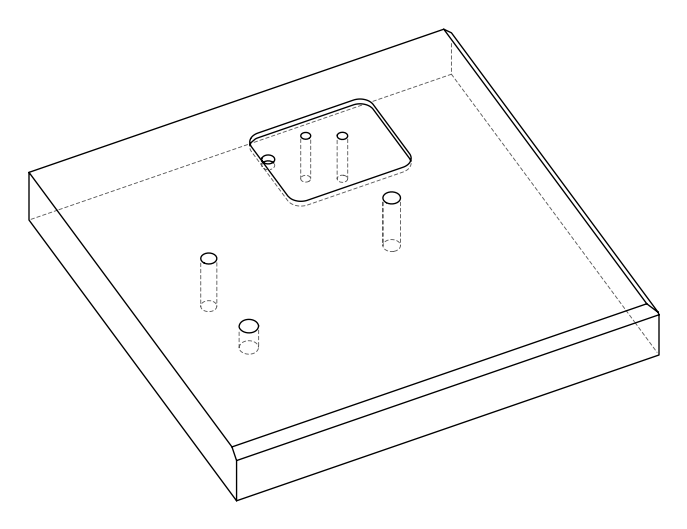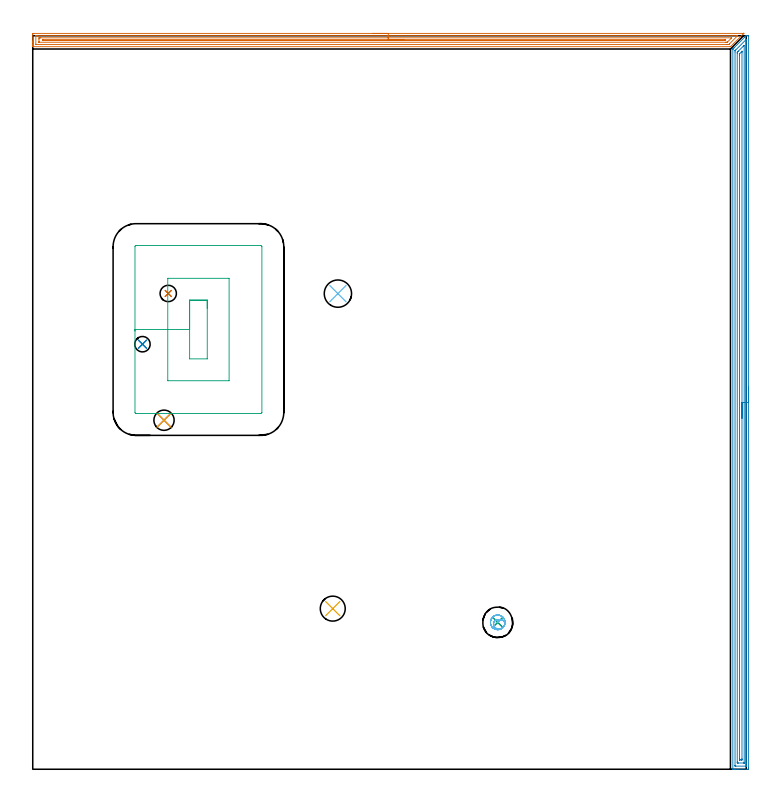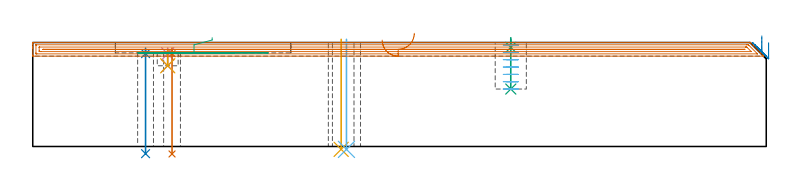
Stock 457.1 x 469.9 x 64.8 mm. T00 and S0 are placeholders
(PLAN: 15 operations, 10 tool changes, 34.3 min)
(1 SPOT_DRILL | STEP1HOLE_2 | NXT0321_9005460120000 | 0.03 min | 628 mm3)
(2 SPOT_DRILL_1 | STEP1HOLE_3 | NXT0321_9005460120000 | 0.03 min | 625 mm3)
(3 SPOT_DRILL_2 | STEP1POCKET | NXT0321_9005460120000 | 0.05 min | 182 mm3)
(4 SPOT_DRILL_3 | STEP1POCKET_1 | NXT0321_9005460120000 | 0.03 min | 640 mm3)
(5 INDEXABLE_INSERT_DRILL_THROUGH_HOLE_FROM_SOLID | STEP1HOLE | NXT0302_003 | 0.28 min | 12992 mm3)
(6 INDEXABLE_INSERT_DRILL_THROUGH_HOLE_FROM_SOLID_1 | STEP1HOLE_1 | NXT0302_006 | 0.28 min | 15552 mm3)
(7 DRILL_THROUGH_HOLE_INTO_CENTER | STEP1HOLE_2 | UGT0301_500 | 0.26 min | 5085 mm3)
(8 DRILL_THROUGH_HOLE_INTO_CENTER_1 | STEP1HOLE_3 | UGT0301_494 | 0.26 min | 4513 mm3)
(9 DRILL_BLIND_HOLE_INTO_CENTER | STEP1POCKET | NXT0301_128 | 0.13 min | 2962 mm3)
(10 DRILL_BLIND_HOLE_INTO_CENTER_1 | STEP1POCKET_1 | NXT0301_056 | 0.04 min | 417 mm3)
(11 DRILL_TO_ENLARGE_BLIND_HOLE | STEP1POCKET_1 | UGT0301_374 | 0.04 min | 859 mm3)
(12 MILL_ROUGH_BLIND_HOLE_CONTOUR | STEP1POCKET | NXT0201_013 | Spiral | 1.51 min | 5414 mm3)
(13 AREA_MILL | FG_CHAMFER_SURFACE | UGT0205_001 | 14.59 min | 16531 mm3)
(14 AREA_MILL_1 | FG_CHAMFER_SURFACE_1 | UGT0205_001 | 15.15 min | 23689 mm3)
(15 MILL_RECTANGULAR_POCKET | POCKET_RECTANGULAR_STRAIGHT | UGT0201_006 | Follow Part, ap 7, ae 75% | 1.59 min | 92914 mm3)
(TOOL NXT0321_9005460120000 | NC Spot Drill, 142deg, 12mm, Carbide, Uncoated | D12 PA142 FL30 Z2)
(TOOL NXT0302_003 | Index. Insert Drill 16mm [880-D1600L20-05] | D16 PA176 FL80 Z2)
(TOOL NXT0302_006 | Index. Insert Drill 17.5mm [880-D1750L25-05] | D17.5 PA176 FL88 Z2)
(TOOL UGT0301_500 | Carbide Drill 10.5 mm | D10.5 PA118 FL87 Z2)
(TOOL UGT0301_494 | Carbide Drill 9.9 mm | D9.9 PA118 FL87 Z2)
(TOOL NXT0301_128 | Carbide Drill 12mm [861.1-1200-036A1-GP GC34] | D12 PA150 FL37.4 Z2)
(TOOL NXT0301_056 | Carbide Drill 8.5mm [860.1-0850-026A1-MM 2214] | D8.5 PA140 FL47 Z2)
(TOOL UGT0301_374 | Twist Drill Flat Bottom 13 mm | D13 PA180 FL101 Z2)
(TOOL NXT0201_013 | ENDMILL 10mm | D10 FL30 Z4)
(TOOL UGT0205_001 | Chamfer Mill 20 x 3 x 45 deg. | D20 FL50 Z2)
(TOOL UGT0201_006 | End Mill 28 mm | D28 FL25 Z2)
(OP 1 SPOT_DRILL)
G17 G21 G94 G90
T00 M6
G54
G17 G0 G90 X86.8 Y304.8 S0 M3
G43 Z74.8 H0
G94 G81 G98 Z57.848 F250. R61.3
G80
M5
M2
(OP 2 SPOT_DRILL_1)
G17 G21 G94 G90
T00 M6
G54
G17 G0 G90 X70.3 Y272.3 S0 M3
G43 Z74.8 H0
G94 G81 G98 Z57.874 F250. R61.3
G80
M5
M2
(OP 3 SPOT_DRILL_2)
G17 G21 G94 G90
T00 M6
G54
G17 G0 G90 X297.9 Y94.1 S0 M3
G43 Z74.8 H0
G94 G81 G98 Z61.8 F250. R67.8
G80
M5
M2
(OP 4 SPOT_DRILL_3)
G17 G21 G94 G90
T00 M6
G54
G17 G0 G90 X84.1 Y223.6 S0 M3
G43 Z74.8 H0
G94 G81 G98 Z57.736 F250. R61.3
G80
M5
M2
(OP 5 INDEXABLE_INSERT_DRILL_THROUGH_HOLE_FROM_SOLID)
G17 G21 G94 G90
T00 M6
G54
G17 G0 G90 X192.2 Y102.9 S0 M3
G43 Z74.8 H1
G94 G81 G98 Z-1.779 F250. R66.8
G80
M5
M2
(OP 6 INDEXABLE_INSERT_DRILL_THROUGH_HOLE_FROM_SOLID_1)
G17 G21 G94 G90
T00 M6
G54
G17 G0 G90 X195.5 Y304.7 S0 M3
G43 Z74.8 H1
G94 G81 G98 Z-1.806 F250. R66.8
G80
M5
M2
(OP 7 DRILL_THROUGH_HOLE_INTO_CENTER)
G17 G21 G94 G90
T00 M6
G54
G17 G0 G90 X86.8 Y304.8 S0 M3
G43 Z74.8 H0
G94 G73 G98 Z-4.655 F250. Q10.492 R60.3
G80
M5
M2
(OP 8 DRILL_THROUGH_HOLE_INTO_CENTER_1)
G17 G21 G94 G90
T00 M6
G54
G17 G0 G90 X70.3 Y272.3 S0 M3
G43 Z74.8 H0
G94 G73 G98 Z-4.474 F250. Q8.968 R60.3
G80
M5
M2
(OP 9 DRILL_BLIND_HOLE_INTO_CENTER)
G17 G21 G94 G90
T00 M6
G54
G17 G0 G90 X297.9 Y94.1 S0 M3
G43 Z74.8 H1
G94 G81 G98 Z35.8 F250. R66.8
G80
M5
M2
(OP 10 DRILL_BLIND_HOLE_INTO_CENTER_1)
G17 G21 G94 G90
T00 M6
G54
G17 G0 G90 X84.1 Y223.6 S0 M3
G43 Z74.8 H1
G94 G81 G98 Z50.3 F250. R60.3
G80
M5
M2
(OP 11 DRILL_TO_ENLARGE_BLIND_HOLE)
G17 G21 G94 G90
T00 M6
G54
G17 G0 G90 X84.1 Y223.6 S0 M3
G43 Z74.8 H0
G94 G81 G98 Z50.3 F250. R60.3
G80
M5
M2
(OP 12 MILL_ROUGH_BLIND_HOLE_CONTOUR)
G17 G21 G94 G90
T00 M6
G54
G17 G0 G90 X297.9 Y94.1 S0 M3
G43 Z74.8 H0
Z63.229
G94 G3 X298.049 Y95.678 R0.796 F250.
X295.592 Y94.54 R2.324
X297.338 Y90.049 R3.111
X302.27 Y92.37 R3.981
X299.63 Y98.47 R4.7
X302.27 Y92.37 R-4.7
X300.95 Y95.42 R2.35
X297.9 Y94.1 R2.35
G0 Z58.657
G3 X298.049 Y95.678 R0.796
X295.592 Y94.54 R2.324
X297.338 Y90.049 R3.111
X302.27 Y92.37 R3.981
X299.63 Y98.47 R4.7
X302.27 Y92.37 R-4.7
X300.95 Y95.42 R2.35
X297.9 Y94.1 R2.35
G0 Z54.086
G3 X298.049 Y95.678 R0.796
X295.592 Y94.54 R2.324
X297.338 Y90.049 R3.111
X302.27 Y92.37 R3.981
X299.63 Y98.47 R4.7
X302.27 Y92.37 R-4.7
X300.95 Y95.42 R2.35
X297.9 Y94.1 R2.35
G0 Z49.514
G3 X298.049 Y95.678 R0.796
X295.592 Y94.54 R2.324
X297.338 Y90.049 R3.111
X302.27 Y92.37 R3.981
X299.63 Y98.47 R4.7
X302.27 Y92.37 R-4.7
X300.95 Y95.42 R2.35
X297.9 Y94.1 R2.35
G0 Z44.943
G3 X298.049 Y95.678 R0.796
X295.592 Y94.54 R2.324
X297.338 Y90.049 R3.111
X302.27 Y92.37 R3.981
X299.63 Y98.47 R4.7
X302.27 Y92.37 R-4.7
X300.95 Y95.42 R2.35
X297.9 Y94.1 R2.35
G0 Z40.371
G3 X298.049 Y95.678 R0.796
X295.592 Y94.54 R2.324
X297.338 Y90.049 R3.111
X302.27 Y92.37 R3.981
X299.63 Y98.47 R4.7
X302.27 Y92.37 R-4.7
X300.95 Y95.42 R2.35
X297.9 Y94.1 R2.35
G0 Z35.8
G3 X298.049 Y95.678 R0.796
X295.592 Y94.54 R2.324
X297.338 Y90.049 R3.111
X302.27 Y92.37 R3.981
X299.63 Y98.47 R4.7
X302.27 Y92.37 R-4.7
X300.95 Y95.42 R2.35
X297.9 Y94.1 R2.35
G0 Z74.8
M5
M2
(OP 13 AREA_MILL)
G17 G21 G94 G90
T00 M6
G54
G17 G0 G90 X217.75 Y471.4 S1061 M3
G43 Z74.8 H0
Z66.3
G94 G1 X217.788 Z65.428 F250.
X217.902 Z64.564
X218.091 Z63.712
X218.353 Z62.88
X218.687 Z62.074
X219.09 Z61.3
X219.558 Z60.564
X220.09 Z59.872
X220.679 Z59.229
X221.322 Z58.64
X222.014 Z58.108
X222.75 Z57.64
X223.524 Z57.237
X224.33 Z56.903
X225.162 Z56.641
X226.014 Z56.452
X226.878 Z56.338
X227.75 Z56.3
X455.354
X455.389 Y471.399 Z56.299
X455.48 Y471.392 Z56.298
X455.483 Y471.391 Z56.299
X455.462 Y471.358 Z56.333
X455.318 Y471.217 Z56.481
X455.178 Y471.076 Z56.62
X453.529 Y469.428 Z58.27
X449.08 Y464.98 Z62.72
X447.27 Y463.169 Z64.529
X447.088 Y462.989 Z64.708
X446.995 Y462.903 Z64.789
X446.823 Y462.9 Z64.8
X0.182
X0.01 Y462.903 Z64.788
X0. Y463.032 Z64.66
Y463.165 Z64.535
Y463.384 Z64.315
Y464.097 Z63.598
Y465.325 Z62.372
Y465.841 Z61.853
Y466.456 Z61.24
Y470.818 Z56.88
X0.004 Y471.076 Z56.622
X0.01 Y471.394 Z56.304
X0.3 Y471.398 Z56.301
X0.63 Y471.4 Z56.3
X227.75
Y469.986 Z57.714
X451.294 Y469.985 Z57.715
X451.52 Y469.982 Z57.718
X451.607 Y469.979 Z57.721
X451.571 Y469.933 Z57.767
X451.402 Y469.756 Z57.944
X451.294 Y469.644 Z58.056
X446.278 Y464.628 Z63.072
X446.103 Y464.455 Z63.245
X446.012 Y464.369 Z63.331
X445.967 Y464.329 Z63.371
X445.929 Y464.321 Z63.379
X445.702 Y464.317 Z63.383
X445.035 Y464.315 Z63.385
X444.812 Y464.314 Z63.386
X2.418 Y464.315 Z63.385
X2.192 Y464.317 Z63.383
X2.06 Y464.321 Z63.379
X2.009 Y464.328 Z63.372
X2.007 Y464.357 Z63.343
X2.001 Y464.503 Z63.197
X2. Y469.331 Z58.369
X2.001 Y469.738 Z57.962
X2.005 Y469.874 Z57.826
X2.01 Y469.977 Z57.723
X2.083 Y469.979 Z57.721
X2.418 Y469.984 Z57.716
X2.641 Y469.985 Z57.715
X227.75 Y469.986 Z57.714
Y468.572 Z59.128
X447.601 Y468.571 Z59.129
X447.648
X447.717 Y468.568 Z59.132
X447.74 Y468.566 Z59.134
X447.733 Y468.544 Z59.156
X447.717 Y468.518 Z59.182
X447.688 Y468.487 Z59.213
X447.659 Y468.459 Z59.241
X445.042 Y465.841 Z61.859
X445.035 Y465.834 Z61.866
X444.931 Y465.742 Z61.958
X444.839 Y465.735 Z61.965
X444.645 Y465.732 Z61.968
X444.256 Y465.729 Z61.971
X444.14 Y465.728 Z61.972
X4.322 Y465.729 Z61.971
X4.206 Y465.73 Z61.97
X4.091 Y465.732 Z61.968
X4.021 Y465.735 Z61.965
X4.01 Y465.775 Z61.925
X4.006 Y465.841 Z61.859
X4.001 Y466.042 Z61.658
X4. Y467.787 Z59.913
X4.008 Y468.459 Z59.241
X4.01 Y468.553 Z59.147
X4.097 Y468.565 Z59.135
X4.206 Y468.567 Z59.133
X4.985 Y468.571 Z59.129
X5.1
X227.75 Y468.572 Z59.128
Y467.157 Z60.543
X443.686
X443.701 Y467.156 Z60.544
X443.747 Y467.151 Z60.549
X443.695 Y467.149 Z60.551
X443.261 Y467.143 Z60.557
X443.246
X6.449
X6.434 Y467.144 Z60.556
X6.343 Y467.149 Z60.551
X6.44 Y467.152 Z60.548
X6.874 Y467.157 Z60.543
X6.889
X227.75
X228.622 Z60.581
X229.487 Z60.695
X230.338 Z60.883
X231.17 Z61.146
X231.976 Z61.48
X232.75 Z61.882
X233.486 Z62.351
X234.178 Z62.882
X234.821 Z63.472
X235.41 Z64.115
X235.942 Z64.807
X236.41 Z65.543
X236.813 Z66.316
X237.147 Z67.122
X237.409 Z67.954
X237.598 Z68.806
X237.712 Z69.671
X237.75 Z70.543
G0 Z74.8
M5
M2
(OP 14 AREA_MILL_1)
G17 G21 G94 G90
T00 M6
G54
G17 G0 G90 X458.6 Y244.95 S1061 M3
G43 Z74.8 H0
Z64.7
G94 G1 Y244.912 Z63.828 F250.
Y244.798 Z62.963
Y244.609 Z62.112
Y244.347 Z61.28
Y244.013 Z60.474
Y243.61 Z59.7
Y243.141 Z58.964
Y242.61 Z58.272
Y242.021 Z57.629
Y241.378 Z57.04
Y240.686 Z56.508
Y239.95 Z56.04
Y239.176 Z55.637
Y238.37 Z55.303
Y237.538 Z55.041
Y236.686 Z54.852
Y235.822 Z54.738
Y234.95 Z54.7
Y0.932
X458.599 Y0.632 Z54.701
X458.594 Y0.044 Z54.704
X458.592 Y0.008 Z54.706
X458.008 Y0. Z55.29
X451.767 Z61.528
X450.352 Z62.944
X449.984 Z63.311
X449.247 Z64.053
X448.99 Z64.31
X448.561 Z64.731
X448.5 Z64.79
Y0.004 Z64.791
Y0.184 Z64.8
X448.502 Y461.222 Z64.798
X448.499 Y461.335 Z64.795
X448.508 Y461.399 Z64.784
X448.545 Y461.446 Z64.75
X448.579 Y461.481 Z64.718
X448.754 Y461.654 Z64.545
X448.849 Y461.749 Z64.45
X449.092 Y461.994 Z64.204
X449.212 Y462.113 Z64.085
X456.225 Y469.126 Z57.072
X456.683 Y469.583 Z56.617
X456.968 Y469.864 Z56.331
X457.008 Y469.897 Z56.289
X457.223 Y469.9 Z56.076
X458.008 Z55.287
X458.192 Z55.104
X458.375 Z54.92
X458.591 Y469.898 Z54.705
X458.596 Y469.715 Z54.704
X458.6 Y469.418 Z54.7
Y234.95
X457.186 Z56.114
X457.185 Y2.281 Z56.115
X457.183 Y2.141 Z56.117
X457.179 Y2.049 Z56.121
X457.175 Y2.008 Z56.125
X457.167 Y2.007 Z56.133
X457.116 Y2.004 Z56.184
X456.644 Y2. Z56.656
X450.402 Y2.001 Z62.898
X449.984 Y2.008 Z63.316
X449.931 Y2.01 Z63.369
X449.921 Y2.211 Z63.379
X449.916 Y2.351 Z63.384
X449.915 Y2.421 Z63.385
X449.916 Y459.498 Z63.384
X449.922 Y460.325 Z63.378
X449.923 Y460.355 Z63.377
X449.935 Y460.374 Z63.365
X449.984 Y460.428 Z63.316
X450.376 Y460.825 Z62.924
X457.073 Y467.523 Z56.227
X457.116 Y467.564 Z56.184
X457.162 Y467.603 Z56.138
X457.179 Y467.616 Z56.121
X457.182 Y467.595 Z56.118
X457.184 Y467.549 Z56.116
X457.185 Y467.479 Z56.115
X457.186 Y467.41 Z56.114
Y234.95
X455.772 Z57.528
X455.771 Y4.099 Z57.529
X455.77 Y4.044 Z57.53
X455.768 Y4.019 Z57.532
X455.766 Y4.012 Z57.534
X455.75 Y4.01 Z57.55
X455.54 Y4.001 Z57.76
X451.975 Y4. Z61.325
X451.767 Y4.001 Z61.533
X451.558 Y4.005 Z61.742
X451.42 Y4.01 Z61.88
X451.335 Y4.019 Z61.965
X451.333 Y4.063 Z61.967
X451.331 Y4.209 Z61.969
X451.329 Y4.649 Z61.971
X451.331 Y458.536 Z61.969
X451.332 Y458.972 Z61.968
X451.335 Y459.202 Z61.965
X451.337 Y459.311 Z61.963
X451.439 Y459.43 Z61.861
X451.6 Y459.598 Z61.7
X451.767 Y459.767 Z61.533
X452.045 Y460.046 Z61.255
X455.17 Y463.171 Z58.13
X455.333 Y463.334 Z57.967
X455.619 Y463.615 Z57.681
X455.744 Y463.736 Z57.556
X455.761 Y463.75 Z57.539
X455.765 Y463.737 Z57.535
X455.769 Y463.683 Z57.531
X455.771 Y463.631 Z57.529
X455.772 Y234.95 Z57.528
X454.357 Z58.943
Y6.892
X454.355 Y6.085 Z58.945
X454.352 Y6.03 Z58.948
X454.35 Y6.01 Z58.95
X454.328 Y6.008 Z58.972
X454.217 Y6.004 Z59.083
X453.995 Y6.001 Z59.305
X453.55 Y6. Z59.75
X453.104 Y6.001 Z60.196
X452.883 Y6.003 Z60.417
X452.772 Y6.008 Z60.528
X452.75 Y6.01 Z60.55
X452.748 Y6.026 Z60.552
X452.746 Y6.068 Z60.554
X452.743 Y6.808 Z60.557
Y6.892
X452.745 Y457.642 Z60.555
X452.747 Y458.046 Z60.553
X452.751 Y458.247 Z60.549
X452.753 Y458.292 Z60.547
X452.775 Y458.319 Z60.525
X452.823 Y458.371 Z60.477
X452.985 Y458.536 Z60.315
X454.161 Y459.712 Z59.139
X454.328 Y459.875 Z58.972
X454.347 Y459.89 Z58.953
X454.35 Y459.892 Z58.95
X454.352 Y459.875 Z58.948
X454.355 Y459.756 Z58.945
X454.357 Y459.515 Z58.943
Y459.43
Y234.95
Y234.078 Z58.981
Y233.213 Z59.095
Y232.362 Z59.283
Y231.53 Z59.546
Y230.724 Z59.88
Y229.95 Z60.282
Y229.214 Z60.751
Y228.522 Z61.282
Y227.879 Z61.872
Y227.29 Z62.515
Y226.758 Z63.207
Y226.29 Z63.943
Y225.887 Z64.716
Y225.553 Z65.522
Y225.291 Z66.354
Y225.102 Z67.206
Y224.988 Z68.071
Y224.95 Z68.943
G0 Z74.8
M5
M2
(OP 15 MILL_RECTANGULAR_POCKET)
G17 G21 G94 G90
T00 M6
G54
G17 G0 G90 X111.8 Y295.146 S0 M3
G43 Z74.8 H0
Z67.8
G94 G1 Y300.5 Z66.365 F250.
X100.5 Z63.337
Y281.7 Z58.3
Y262.9 F500.
X111.8
Y300.5
X100.5
Y281.7
X86.5
Y248.9
X125.8
Y314.5
X86.5
Y281.7
X65.5
Y228.6
G3 X66.2 Y227.9 R0.7
G1 X146.1
G3 X146.8 Y228.6 R0.7
G1 Y334.8
G3 X146.1 Y335.5 R0.7
G1 X66.2
G3 X65.5 Y334.8 R0.7
G1 Y281.7
Y280.7
G0 Z74.8
M5
M2
